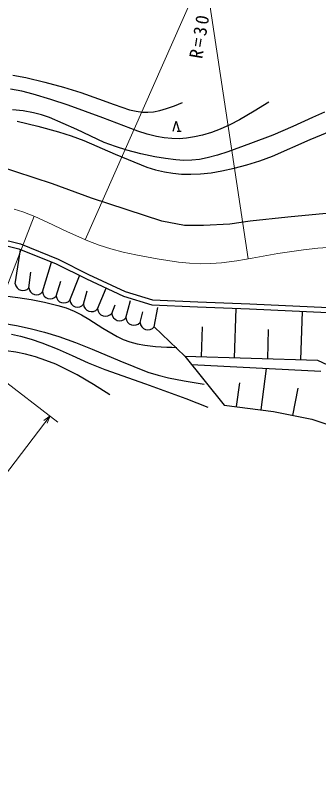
# Model space of a CAD drawing. Units: millimetres, scale not verified. Extents: x 40000 to 680000, y 20000 to 380000.
# Drawn here: x 352088 to 382384, y 264259 to 340621 of the extents above; entities that cross this region are included whole.
import ezdxf

# ---------------------------------------------------------------- set-up
doc = ezdxf.new("R2010")
doc.units = ezdxf.units.MM
doc.header["$LTSCALE"] = 1000
doc.linetypes.add('CHAIN', pattern=[18.5, 12, -1.5, 3.5, -1.5])
for name, color, linetype, lineweight in [('M-BGD', 7, 'Continuous', 25), ('M-BMK', 2, 'CHAIN', 13), ('M-STR-HTXT', 7, 'Continuous', 13)]:
    doc.layers.add(name, color=color, linetype=linetype, lineweight=lineweight)
doc.styles.add('ＭＳ ゴシック', font='')
doc.styles.get('ＭＳ ゴシック').set_extended_font_data('MS Gothic')

msp = doc.modelspace()

# ---------------------------------------------------------------- linework, layer by layer
at = {"layer": 'M-BGD'}
for p, q in [((351835, 334660), (353136, 334412)), ((353136, 334412), (355024, 333962)), ((355024, 333962), (356892, 333455)), ((352756, 333044), (351618, 333262)), ((353883, 332766), (352756, 333044)), ((356892, 333455), (358639, 332912)), ((355640, 332234), (353883, 332766)), ((357362, 331651), (355640, 332234)), ((358639, 332912), (360399, 332302)), ((360399, 332302), (361945, 331721)), ((360824, 330396), (357362, 331651)), ((361945, 331721), (363505, 331200)), ((367198, 331309), (367995, 331594)), ((367995, 331594), (368791, 331911)), ((377396, 331968), (375946, 331049)), ((352867, 331079), (351800, 331202)), ((353907, 330899), (352867, 331079)), ((354715, 330698), (353907, 330899)), ((355506, 330439), (354715, 330698)), ((363505, 331200), (364146, 331052)), ((364146, 331052), (364796, 330964)), ((364796, 330964), (365339, 330949)), ((365339, 330949), (365879, 330995)), ((365879, 330995), (366535, 331120)), ((366535, 331120), (367198, 331309)), ((375946, 331049), (374464, 330182)), ((382970, 330965), (381752, 330428)), ((352280, 330075), (354353, 329565)), ((358243, 329221), (355506, 330439)), ((364311, 329069), (360824, 330396)), ((367852, 329046), (368157, 330044)), ((368157, 330044), (368462, 329046)), ((374464, 330182), (373523, 329695)), ((381752, 330428), (379785, 329523)), ((354353, 329565), (356406, 328999)), ((360975, 327939), (358243, 329221)), ((372541, 329256), (371678, 328934)), ((373523, 329695), (372541, 329256)), ((379785, 329523), (377802, 328677)), ((381545, 328216), (385333, 329804)), ((356406, 328999), (357677, 328588)), ((357677, 328588), (358936, 328117)), ((365252, 328767), (364311, 329069)), ((366200, 328525), (365252, 328767)), ((366952, 328391), (366200, 328525)), ((367710, 328317), (366952, 328391)), ((368255, 329046), (368655, 329046)), ((369180, 328363), (368444, 328310)), ((369995, 328486), (369180, 328363)), ((370794, 328667), (369995, 328486)), ((371678, 328934), (370794, 328667)), ((377802, 328677), (375578, 327816)), ((358936, 328117), (362063, 326766)), ((362089, 327528), (360975, 327939)), ((368444, 328310), (367710, 328317)), ((375578, 327816), (373318, 327005)), ((377782, 326572), (381545, 328216)), ((363213, 327178), (362089, 327528)), ((364618, 326813), (363213, 327178)), ((373318, 327005), (372285, 326668)), ((362063, 326766), (365238, 325461)), ((366036, 326507), (364618, 326813)), ((367079, 326319), (366036, 326507)), ((368117, 326192), (367079, 326319)), ((368925, 326149), (368117, 326192)), ((369730, 326167), (368925, 326149)), ((370489, 326249), (369730, 326167)), ((371241, 326392), (370489, 326249)), ((372285, 326668), (371241, 326392)), ((375200, 325691), (376497, 326102)), ((376497, 326102), (377782, 326572)), ((355790, 323805), (349983, 325690)), ((365238, 325461), (366096, 325197)), ((372702, 325091), (373957, 325361)), ((373957, 325361), (375200, 325691)), ((366096, 325197), (366978, 324990)), ((366978, 324990), (367824, 324856)), ((367824, 324856), (368680, 324782)), ((368680, 324782), (369624, 324764)), ((369624, 324764), (370583, 324807)), ((370583, 324807), (371641, 324918)), ((371641, 324918), (372702, 325091)), ((359681, 322368), (355790, 323805)), ((366704, 320093), (359681, 322368)), ((383136, 320841), (379305, 320482)), ((368979, 319644), (366704, 320093)), ((375533, 320093), (373498, 319794)), ((379305, 320482), (375533, 320093)), ((370894, 319644), (368979, 319644)), ((373498, 319794), (370894, 319644)), ((348764, 318764), (352593, 317815)), ((348702, 318264), (352439, 317338)), ((352593, 317815), (356361, 316295)), ((352089, 313843), (352595, 317220)), ((352439, 317338), (356156, 315839)), ((356361, 316295), (359400, 314776)), ((354809, 313023), (355720, 315977)), ((356156, 315839), (359182, 314326)), ((353449, 313433), (353655, 314990)), ((357529, 312202), (358497, 314643)), ((359400, 314776), (363071, 313067)), ((356169, 312613), (356651, 314095)), ((359182, 314326), (362893, 312599)), ((358889, 311792), (359265, 313145)), ((360303, 311339), (361147, 313382)), ((351049, 312627), (352353, 312472)), ((352353, 312472), (353663, 312254)), ((362893, 312599), (365707, 311748)), ((363071, 313067), (365793, 312244)), ((353663, 312254), (355011, 311994)), ((355011, 311994), (356341, 311676)), ((356341, 311676), (357162, 311422)), ((361717, 310886), (362061, 311738)), ((363131, 310432), (363584, 312170)), ((365707, 311748), (370298, 311523)), ((365793, 312244), (370319, 312023)), ((370319, 312023), (375510, 311833)), ((375510, 311833), (383361, 311453)), ((357162, 311422), (357959, 311112)), ((357959, 311112), (358712, 310744)), ((364545, 309979), (364826, 311037)), ((365959, 309526), (366337, 311469)), ((370298, 311523), (375489, 311333)), ((373992, 306460), (374138, 311383)), ((375489, 311333), (383295, 310955)), ((380606, 306263), (380750, 311079)), ((358712, 310744), (359441, 310321)), ((359441, 310321), (360839, 309418)), ((350853, 309913), (352221, 309674)), ((352221, 309674), (353577, 309377)), ((353577, 309377), (355017, 309000)), ((360839, 309418), (362254, 308576)), ((365959, 309526), (369031, 306608)), ((370685, 306559), (370773, 309526)), ((377299, 306362), (377386, 309288)), ((351721, 308803), (352620, 308609)), ((352620, 308609), (353677, 308312)), ((355017, 309000), (356438, 308567)), ((356438, 308567), (358113, 307974)), ((362254, 308576), (362876, 308283)), ((353677, 308312), (354727, 307954)), ((354727, 307954), (356266, 307336)), ((358113, 307974), (359768, 307325)), ((362876, 308283), (363519, 308046)), ((363519, 308046), (364259, 307847)), ((364259, 307847), (365019, 307705)), ((352126, 307011), (351189, 307145)), ((353121, 306804), (352126, 307011)), ((356266, 307336), (357765, 306670)), ((359768, 307325), (362539, 306148)), ((365019, 307705), (366099, 307582)), ((366099, 307582), (367209, 307516)), ((367209, 307516), (367712, 307498)), ((367712, 307498), (368226, 307482)), ((354093, 306541), (353121, 306804)), ((355126, 306197), (354093, 306541)), ((357765, 306670), (359379, 305948)), ((369031, 306608), (372955, 301740)), ((369031, 306608), (382260, 306214)), ((382260, 306214), (386297, 304332)), ((356127, 305800), (355126, 306197)), ((357211, 305300), (356127, 305800)), ((359379, 305948), (361027, 305277)), ((362539, 306148), (365339, 305023)), ((369695, 305784), (382594, 305121)), ((358255, 304752), (357211, 305300)), ((359908, 303782), (358255, 304752)), ((361027, 305277), (365074, 303856)), ((365339, 305023), (366346, 304707)), ((366346, 304707), (367380, 304446)), ((376638, 301252), (377187, 305399)), ((367380, 304446), (368949, 304139)), ((368949, 304139), (370536, 303889)), ((374183, 301577), (374497, 303947)), ((361522, 302765), (359908, 303782)), ((365074, 303856), (369110, 302374)), ((370536, 303889), (370735, 303860)), ((370735, 303860), (370943, 303829)), ((379786, 300701), (380334, 303412)), ((369110, 302374), (370220, 301950)), ((370220, 301950), (371330, 301523)), ((372955, 301740), (377866, 301089)), ((377866, 301089), (381706, 300313)), ((381706, 300313), (384854, 299264))]:
    msp.add_line(p, q, dxfattribs=at)
for centre, radius, start, end in [((352854, 313921), 770, 185.83722, 320.5975), ((354214, 313511), 770, 185.83722, 320.5975), ((355574, 313101), 770, 185.83722, 320.5975), ((356934, 312691), 770, 185.83722, 320.5975), ((358294, 312281), 770, 185.83722, 320.5975), ((359690, 311860), 804, 184.84344, 319.60373), ((361104, 311407), 804, 184.84344, 319.60373), ((362518, 310954), 804, 184.84344, 319.60373), ((363932, 310500), 804, 184.84344, 319.60373), ((365346, 310047), 804, 184.84344, 319.60373)]:
    msp.add_arc(centre, radius, start, end, dxfattribs=at)
at = {"layer": 'M-BMK'}
for p, q in [((351990, 321290), (352836, 321015)), ((352836, 321015), (354055, 320532)), ((354055, 320532), (355261, 319988)), ((355261, 319988), (357291, 319020)), ((357291, 319020), (359344, 318109)), ((359344, 318109), (360466, 317686)), ((360466, 317686), (361618, 317317)), ((361618, 317317), (362863, 316986)), ((362863, 316986), (364132, 316711)), ((378303, 316845), (380863, 317230)), ((380863, 317230), (382303, 317397)), ((382303, 317397), (383746, 317503)), ((364132, 316711), (366248, 316319)), ((366248, 316319), (368376, 315985)), ((374211, 316135), (375750, 316399)), ((375750, 316399), (378303, 316845)), ((368376, 315985), (369470, 315881)), ((369470, 315881), (370571, 315837)), ((370571, 315837), (371621, 315854)), ((371621, 315854), (372667, 315932)), ((372667, 315932), (374211, 316135))]:
    msp.add_line(p, q, dxfattribs=at)
at = {"layer": 'M-STR-HTXT'}
for p, q in [((359058, 318228), (370996, 345134)), ((370996, 345134), (375326, 316323)), ((353972, 320567), (343196, 292947)), ((356352, 300040), (347827, 306539)), ((327817, 264259), (355557, 300647)), ((354930, 300181), (355557, 300647)), ((355557, 300647), (355272, 299921))]:
    msp.add_line(p, q, dxfattribs=at)

# ---------------------------------------------------------------- texts
at = {"layer": 'M-STR-HTXT', "insert": (370769, 336220), "char_height": 1320, "attachment_point": 7, "rotation": 80.5, "style": 'ＭＳ ゴシック'}
msp.add_mtext('\\T1.28;R=30', dxfattribs=at)

doc.saveas('drawing.dxf')
